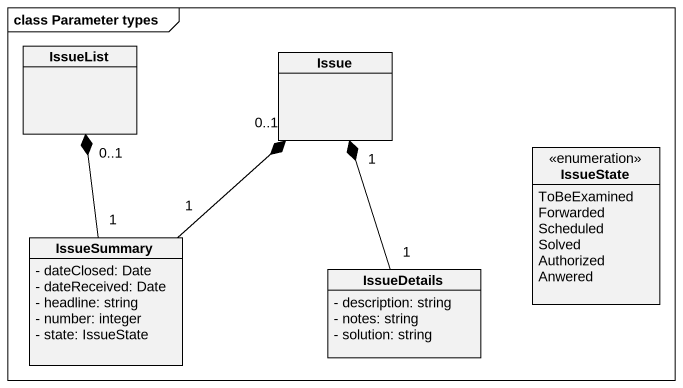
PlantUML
@startuml
mainframe class Parameter types
hide circle
hide empty members
skinparam classAttributeIconSize 0
class IssueList
class Issue
enum IssueState {
  ToBeExamined
  Forwarded
  Scheduled
  Solved
  Authorized
  Anwered
}
class IssueSummary {
  - dateClosed: Date
  - dateReceived: Date
  - headline: string
  - number: integer
  - state: IssueState
}
class IssueDetails {
  - description: string
  - notes: string
  - solution: string
}
IssueSummary "1" -up-* "0..1" IssueList
IssueSummary "1" -up-* "0..1" Issue
IssueDetails "1" -up-* "1" Issue
@enduml
